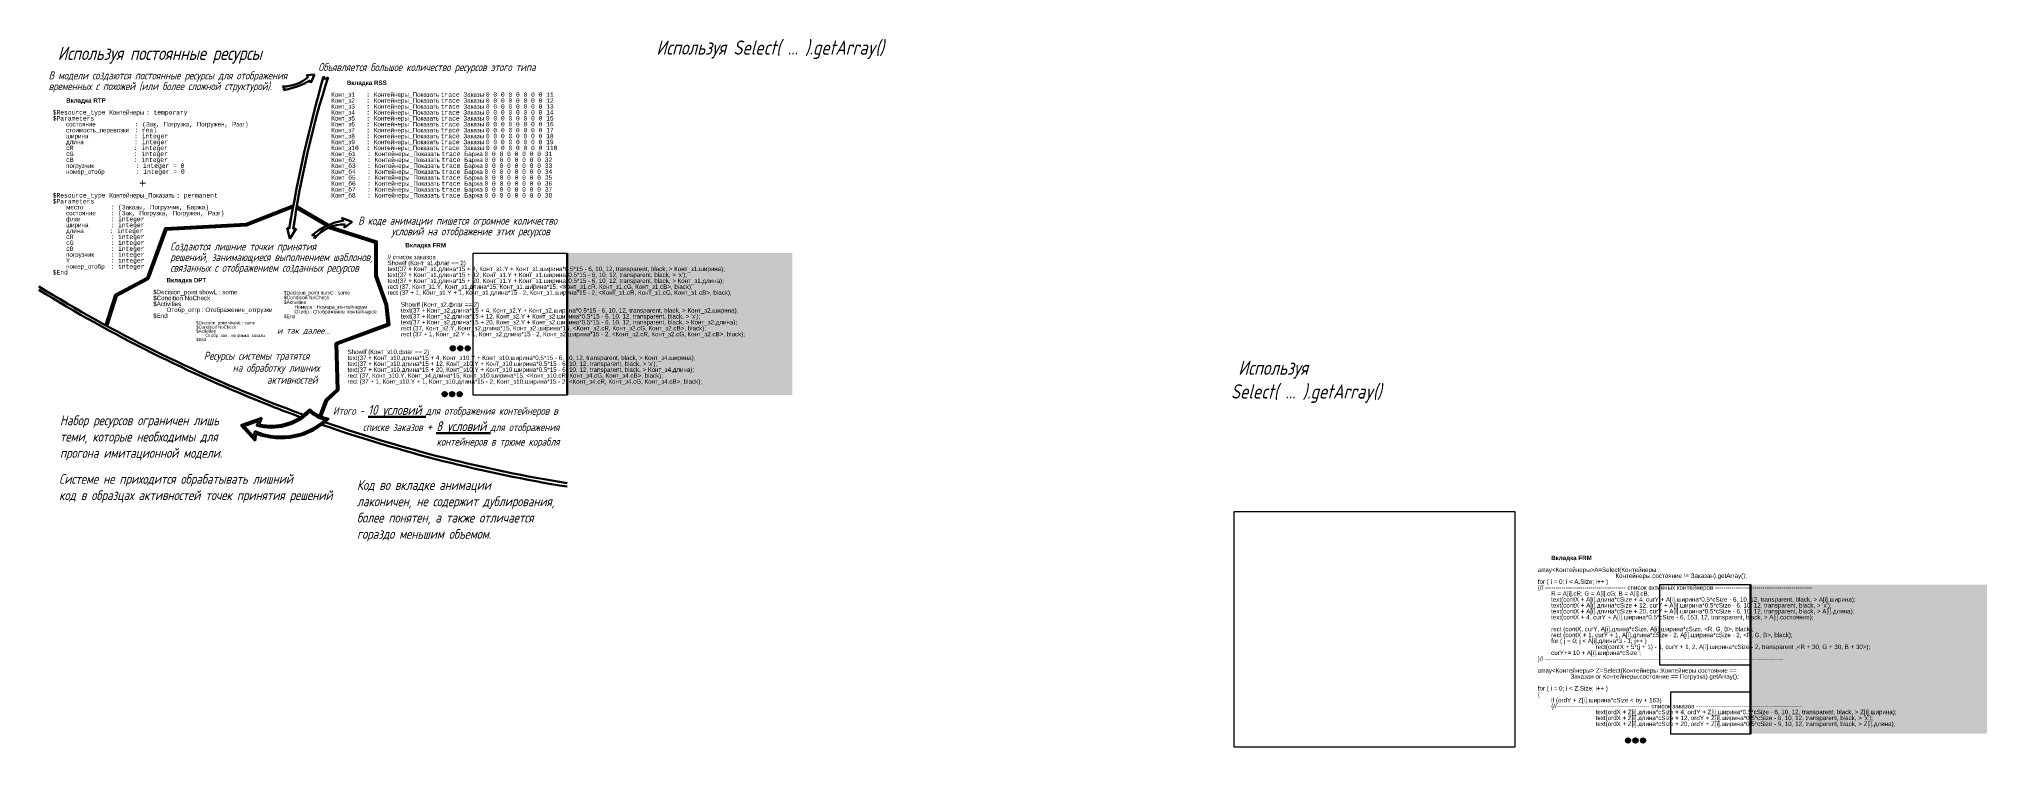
# Model space of a CAD drawing. Header units: millimetres. Extents: x -475 to 3188, y 1780 to 2591.
# Drawn here: x 997 to 3188, y 1794 to 2591 of the extents above; entities that cross this region are included whole.
import ezdxf

# ---------------------------------------------------------------- set-up
doc = ezdxf.new("R2010")
doc.units = ezdxf.units.MM
doc.header["$XCLIPFRAME"] = 2
doc.styles.add('CODE', font='monos.ttf')
doc.styles.get("Standard").update_dxf_attribs({"font": 'gost_au.shx', "oblique": 15})
picture_1 = doc.add_image_def('image1.png', size_in_pixel=(390, 590))
picture_2 = doc.add_image_def('image2.png', size_in_pixel=(938, 787))

msp = doc.modelspace()

# ---------------------------------------------------------------- hatches: boundary and pattern name
at = {"true_color": 0xffffff, "transparency": 33554687}
h = msp.add_hatch(color=7, dxfattribs=at)
h.dxf.hatch_style = 1
h.paths.add_polyline_path([(1590.9, 2349.9), (1844.2, 2349.9), (1844.2, 2190.2), (1590.9, 2190.2)])
at = {"lineweight": 40}
h = msp.add_hatch(color=252, dxfattribs=at)
h.dxf.hatch_style = 1
h.paths.add_polyline_path([(1464.8, 2242.6, 1), (1459.8, 2242.6, 1)])
h = msp.add_hatch(color=252, dxfattribs=at)
h.dxf.hatch_style = 1
h.paths.add_polyline_path([(1473.2, 2242.6, 1), (1468.2, 2242.6, 1)])
h = msp.add_hatch(color=252, dxfattribs=at)
h.dxf.hatch_style = 1
h.paths.add_polyline_path([(1481.6, 2242.6, 1), (1476.6, 2242.6, 1)])
h = msp.add_hatch(color=252, dxfattribs=at)
h.dxf.hatch_style = 1
h.paths.add_polyline_path([(1455.7, 2191.1, 1), (1450.7, 2191.1, 1)])
h = msp.add_hatch(color=252, dxfattribs=at)
h.dxf.hatch_style = 1
h.paths.add_polyline_path([(1464.1, 2191.1, 1), (1459.1, 2191.1, 1)])
h = msp.add_hatch(color=252, dxfattribs=at)
h.dxf.hatch_style = 1
h.paths.add_polyline_path([(1472.6, 2191.1, 1), (1467.6, 2191.1, 1)])
at = {"true_color": 0xffffff, "transparency": 33554687}
h = msp.add_hatch(color=7, dxfattribs=at)
h.dxf.hatch_style = 1
h.paths.add_polyline_path([(2921.7, 1976.7), (3187.7, 1976.7), (3187.7, 1809), (2921.7, 1809)])
at = {"lineweight": 40}
h = msp.add_hatch(color=252, dxfattribs=at)
h.dxf.hatch_style = 1
h.paths.add_polyline_path([(2786.5, 1801.4, 1), (2781.5, 1801.4, 1)])
h = msp.add_hatch(color=252, dxfattribs=at)
h.dxf.hatch_style = 1
h.paths.add_polyline_path([(2794.9, 1801.4, 1), (2789.9, 1801.4, 1)])
h = msp.add_hatch(color=252, dxfattribs=at)
h.dxf.hatch_style = 1
h.paths.add_polyline_path([(2803.4, 1801.4, 1), (2798.4, 1801.4, 1)])

# ---------------------------------------------------------------- linework, layer by layer
at = {"lineweight": 60}
for p, q in [((1297.7, 2550.1), (1306.9, 2550.8)), ((1299.8, 2547.7), (1297.7, 2550.1)), ((1302.7, 2541.4), (1301.8, 2543.9)), ((1306.9, 2550.8), (1302.7, 2541.4)), ((1318.6, 2545.4), (1316.9, 2548.6)), ((1322.1, 2547.5), (1318.6, 2545.4)), ((1270.8, 2537.2), (1273.1, 2535.6)), ((1273.1, 2535.6), (1271.8, 2533.3)), ((1230.2, 2380.7), (1282.6, 2401.3)), ((1320.5, 2380.4), (1286.6, 2400.4)), ((1349.2, 2385), (1337.1, 2389.4)), ((1337.1, 2389.4), (1339.6, 2386.4)), ((1120, 2320.7), (1140.4, 2376.1)), ((1140.4, 2376.1), (1230.2, 2380.7)), ((1278.9, 2365.8), (1275.9, 2378.3)), ((1275.9, 2378.3), (1278.2, 2377)), ((1286.1, 2377.6), (1278.9, 2365.8)), ((1282.9, 2376.7), (1286.1, 2377.6)), ((1307.1, 2369.9), (1303.6, 2369.6)), ((1306.9, 2366.2), (1307.1, 2369.9)), ((1374.9, 2361.5), (1322.2, 2378.2)), ((1340, 2378.2), (1349.2, 2385)), ((1341.3, 2381.9), (1340, 2378.2)), ((1374.9, 2323.7), (1374.9, 2361.5)), ((1590.9, 2349.9), (1590.9, 2190.1)), ((1386.6, 2291.5), (1374.9, 2323.7)), ((1073.6, 2267.6), (1084.3, 2301.6)), ((1084.3, 2301.6), (1120, 2320.7)), ((1388.8, 2270.1), (1386.6, 2291.5)), ((1330.4, 2248.5), (1388.8, 2270.1)), ((1331.9, 2196.3), (1330.4, 2248.5)), ((1319.2, 2184.6), (1331.9, 2196.3)), ((1312.3, 2166.6), (1319.2, 2184.6)), ((1224, 2156.1), (1247.7, 2164.4)), ((1240, 2138.7), (1224, 2156.1)), ((1247.7, 2164.4), (1244.5, 2157)), ((1241.2, 2146.5), (1240, 2138.7)), ((2921.7, 1976.7), (2921.7, 1808.5))]:
    msp.add_line(p, q, dxfattribs=at)
for points in [[(1071.8, 2268.6), (1082.6, 2303), (1118.4, 2322.1), (1139, 2378), (1229.8, 2382.7), (1282.4, 2403.4), (1283, 2403.6)], [(1286.9, 2402.4), (1287.3, 2402.3), (1321.8, 2382), (1322.7, 2381.5)], [(1325.1, 2379.4), (1376.9, 2362.9), (1376.9, 2324.1), (1388.6, 2292), (1391, 2268.8), (1332.4, 2247.2), (1333.9, 2195.4), (1320.9, 2183.5), (1314.1, 2165.8)]]:
    msp.add_lwpolyline(points, dxfattribs=at)
msp.add_lwpolyline([(1239.6, 2149.4), (1238.7, 2143.2), (1227.5, 2155.2), (1244.1, 2161), (1241.8, 2155.7, 0.27574), (1301.5, 2171.3, 0.125156), (1318.8, 2162.2, -0.292573)], format="xyb", close=True, dxfattribs=at)
at = {"lineweight": 40}
for centre in [(1462.3, 2242.6), (1470.7, 2242.6), (1479.1, 2242.6), (1453.2, 2191.1), (1461.6, 2191.1), (1470.1, 2191.1), (2784, 1801.4), (2792.4, 1801.4), (2800.9, 1801.4)]:
    msp.add_circle(centre, 2.5, dxfattribs=at)
at = {"lineweight": 60}
for centre, radius, start, end in [((1271.4, 2581), 43.7, 269.2727, 310.4742), ((1258.5, 2618.4), 86.1, 278.8409, 300.1904), ((2933.3, 2094.4), 1679, 164.306, 170.3116), ((2318.5, 2229.5), 1046, 162.2965, 171.9065), ((1352.3, 2312.2), 75.3, 99.7116, 130.2888), ((1339.3, 2340.6), 41.4, 87.218, 141.703), ((1846.5, 3685.9), 1615.2, 238.2635, 248.7683), ((1849.9, 3689.6), 1623.4, 238.3002, 248.5729), ((1258.5, 2213.6), 58.2, 256.0766, 317.4305), ((1853.7, 3707.2), 1641.4, 248.679, 249.9531), ((1846.5, 3685.9), 1615.2, 248.7683, 250.0194), ((1328.1, 2200.8), 37.7, 225.0045, 262.322), ((1269.1, 2217.7), 76.4, 248.5583, 314.8361), ((1853.7, 3707.2), 1641.4, 250.8471, 260.7868), ((1846.5, 3685.9), 1615.2, 250.9204, 260.8938)]:
    msp.add_arc(centre, radius, start, end, dxfattribs=at)

# ---------------------------------------------------------------- texts
at = {"lineweight": 40, "insert": (1658.4, 2589.1), "char_height": 16, "width": 492.382, "attachment_point": 1}
msp.add_mtext('    Используя Select( ... ).getArray()', dxfattribs=at)
at = {"lineweight": 80, "attachment_point": 1}
for s, width, insert, char_height in [(' Используя постоянные ресурсы', 274.164, (1010.4, 2582.1), 15), (' Используя\\PSelect( ... ).getArray()', 571.57, (2337.4, 2228.8), 16)]:
    msp.add_mtext_dynamic_manual_height_columns(s, width=width, gutter_width=12.5, heights=[0], dxfattribs=dict(at, insert=insert, char_height=char_height))
at = {"lineweight": 70, "attachment_point": 1}
for s, width, heights, insert, char_height in [('Объявляется большое количество ресурсов этого типа', 286.65, [0], (1311, 2563.6), 9), ('\\pi4.7652;Итого - {\\H1.2222x;\\L10 условий} для отображения контейнеров в \\P\\pi38.427;списке заказов {\\H1.2222x;+} {\\H1.2222x;\\L8 условий} для отображения\\P\\pi121.37;контейнеров в трюме корабля', 261.131, [46.9], (1322.7, 2178.8), 9), ('Набор ресурсов ограничен лишь\\Pтеми, которые необходимы для\\Pпрогона имитационной модели.\\P\\P^I', 205.089, [0], (1020.5, 2167.1), 11), ('Системе не приходится обрабатывать лишний\\Pкод в образцах активностей точек принятия решений', 455.389, [89], (1019.5, 2101.2), 11), ('Код во вкладке анимации\\Pлаконичен, не содержит дублирования,\\Pболее понятен, а также отличается\\Pгораздо меньшим объемом.', 455.389, [89], (1354.5, 2094.3), 11)]:
    msp.add_mtext_dynamic_manual_height_columns(s, width=width, gutter_width=12.5, heights=heights, dxfattribs=dict(at, insert=insert, char_height=char_height))
for s, width, heights, insert, char_height, line_spacing_factor in [('В модели создаются постоянные ресурсы для отображения временных с похожей (или более сложной структурой).', 286.65, [0], (1007.8, 2554.2), 9, 0.8), ('\\pi13.895;В коде анимации пишется огромное количество \\P\\pi51.134;условий на отображение этих ресурсов', 236.261, [0], (1342.1, 2390.8), 9, 0.8), ('Создаются лишние точки принятия\\Pрешений, занимающиеся выполнением шаблонов,\\Pсвязанных с отображением созданных ресурсов', 286.65, [0], (1144.6, 2361.8), 9, 0.8), ('и так далее...', 66.29, [0], (1264.6, 2266), 7, 0.8), ('\\pi24.434; Ресурсы системы тратятся\\P\\pi61.484;на обработку лишних\\P\\pi100.06;активностей', 160.106, [45.1], (1153.3, 2238.7), 9, 0.9)]:
    msp.add_mtext_dynamic_manual_height_columns(s, width=width, gutter_width=12.5, heights=heights, dxfattribs=dict(at, insert=insert, char_height=char_height, line_spacing_factor=line_spacing_factor))
at = {"attachment_point": 1, "line_spacing_factor": 0.8, "style": 'CODE'}
for s, insert, char_height, width in [('\\pt15,65;{\\fArial|b0|i0|c204|p34;^I\\fArial|b0|i0|c0|p34;         \\fArial|b1|i0|c204|p34;Вкладка \\fArial|b1|i0|c0|p34;RSS\\fMonospac821 BT|b1|i0|c0|p49;\\P\\fArial|b0|i0|c0|p34;\\P\\fArial|b0|i0|c204|p34;^IКонт}_{\\fArial|b0|i0|c204|p34;з}1   : {\\fArial|b0|i0|c204|p34;Контейнеры}_{\\fArial|b0|i0|c204|p34;Показать }trace {\\fArial|b0|i0|c204|p34;Заказы }0 0 0 0 0 0 0 0 11\\P^I{\\fArial|b0|i0|c204|p34;Конт}_{\\fArial|b0|i0|c204|p34;з}2   : {\\fArial|b0|i0|c204|p34;Контейнеры}_{\\fArial|b0|i0|c204|p34;Показать }trace {\\fArial|b0|i0|c204|p34;Заказы }0 0 0 0 0 0 0 0 12\\P^I{\\fArial|b0|i0|c204|p34;Конт}_{\\fArial|b0|i0|c204|p34;з}3   : {\\fArial|b0|i0|c204|p34;Контейнеры}_{\\fArial|b0|i0|c204|p34;Показать }trace {\\fArial|b0|i0|c204|p34;Заказы }0 0 0 0 0 0 0 0 13\\P^I{\\fArial|b0|i0|c204|p34;Конт}_{\\fArial|b0|i0|c204|p34;з}4   : {\\fArial|b0|i0|c204|p34;Контейнеры}_{\\fArial|b0|i0|c204|p34;Показать }trace {\\fArial|b0|i0|c204|p34;Заказы }0 0 0 0 0 0 0 0 14\\P^I{\\fArial|b0|i0|c204|p34;Конт}_{\\fArial|b0|i0|c204|p34;з}5   : {\\fArial|b0|i0|c204|p34;Контейнеры}_{\\fArial|b0|i0|c204|p34;Показать }trace {\\fArial|b0|i0|c204|p34;Заказы }0 0 0 0 0 0 0 0 15\\P^I{\\fArial|b0|i0|c204|p34;Конт}_{\\fArial|b0|i0|c204|p34;з}6   : {\\fArial|b0|i0|c204|p34;Контейнеры}_{\\fArial|b0|i0|c204|p34;Показать }trace {\\fArial|b0|i0|c204|p34;Заказы }0 0 0 0 0 0 0 0 16\\P^I{\\fArial|b0|i0|c204|p34;Конт}_{\\fArial|b0|i0|c204|p34;з}7   : {\\fArial|b0|i0|c204|p34;Контейнеры}_{\\fArial|b0|i0|c204|p34;Показать }trace {\\fArial|b0|i0|c204|p34;Заказы }0 0 0 0 0 0 0 0 17\\P^I{\\fArial|b0|i0|c204|p34;Конт}_{\\fArial|b0|i0|c204|p34;з}8   : {\\fArial|b0|i0|c204|p34;Контейнеры}_{\\fArial|b0|i0|c204|p34;Показать }trace {\\fArial|b0|i0|c204|p34;Заказы }0 0 0 0 0 0 0 0 18\\P^I{\\fArial|b0|i0|c204|p34;Конт}_{\\fArial|b0|i0|c204|p34;з}9   : {\\fArial|b0|i0|c204|p34;Контейнеры}_{\\fArial|b0|i0|c204|p34;Показать }trace {\\fArial|b0|i0|c204|p34;Заказы }0 0 0 0 0 0 0 0 19\\P^I{\\fArial|b0|i0|c204|p34;Конт}_{\\fArial|b0|i0|c204|p34;з}10  : {\\fArial|b0|i0|c204|p34;Контейнеры}_{\\fArial|b0|i0|c204|p34;Показать }trace {\\fArial|b0|i0|c204|p34;Заказы }0 0 0 0 0 0 0 0 110\\P^I{\\fArial|b0|i0|c204|p34;Конт}_{\\fArial|b0|i0|c204|p34;б}1   : {\\fArial|b0|i0|c204|p34;Контейнеры}_{\\fArial|b0|i0|c204|p34;Показать }trace {\\fArial|b0|i0|c204|p34;Баржа }0 0 0 0 0 0 0 0 31\\P^I{\\fArial|b0|i0|c204|p34;Конт}_{\\fArial|b0|i0|c204|p34;б}2   : {\\fArial|b0|i0|c204|p34;Контейнеры}_{\\fArial|b0|i0|c204|p34;Показать }trace {\\fArial|b0|i0|c204|p34;Баржа }0 0 0 0 0 0 0 0 32\\P^I{\\fArial|b0|i0|c204|p34;Конт}_{\\fArial|b0|i0|c204|p34;б}3   : {\\fArial|b0|i0|c204|p34;Контейнеры}_{\\fArial|b0|i0|c204|p34;Показать }trace {\\fArial|b0|i0|c204|p34;Баржа }0 0 0 0 0 0 0 0 33\\P^I{\\fArial|b0|i0|c204|p34;Конт}_{\\fArial|b0|i0|c204|p34;б}4   : {\\fArial|b0|i0|c204|p34;Контейнеры}_{\\fArial|b0|i0|c204|p34;Показать }trace {\\fArial|b0|i0|c204|p34;Баржа }0 0 0 0 0 0 0 0 34\\P^I{\\fArial|b0|i0|c204|p34;Конт}_{\\fArial|b0|i0|c204|p34;б}5   : {\\fArial|b0|i0|c204|p34;Контейнеры}_{\\fArial|b0|i0|c204|p34;Показать }trace {\\fArial|b0|i0|c204|p34;Баржа }0 0 0 0 0 0 0 0 35\\P^I{\\fArial|b0|i0|c204|p34;Конт}_{\\fArial|b0|i0|c204|p34;б}6   : {\\fArial|b0|i0|c204|p34;Контейнеры}_{\\fArial|b0|i0|c204|p34;Показать }trace {\\fArial|b0|i0|c204|p34;Баржа }0 0 0 0 0 0 0 0 36\\P^I{\\fArial|b0|i0|c204|p34;Конт}_{\\fArial|b0|i0|c204|p34;б}7   : {\\fArial|b0|i0|c204|p34;Контейнеры}_{\\fArial|b0|i0|c204|p34;Показать }trace {\\fArial|b0|i0|c204|p34;Баржа }0 0 0 0 0 0 0 0 37\\P^I{\\fArial|b0|i0|c204|p34;Конт}_{\\fArial|b0|i0|c204|p34;б}8   : {\\fArial|b0|i0|c204|p34;Контейнеры}_{\\fArial|b0|i0|c204|p34;Показать }trace {\\fArial|b0|i0|c204|p34;Баржа }0 0 0 0 0 0 0 0 38', (1310.6, 2544), 5, 313.75), ('\\pt15,65;{\\fArial|b0|i0|c204|p34;^I\\fArial|b1|i0|c204|p34;Вкладка \\fArial|b1|i0|c0|p34;RTP\\fMonospac821 BT|b1|i0|c0|p49;\\P}\\P$Resource_type {\\fArial|b0|i0|c204|p34;Контейнеры }: temporary\\P$Parameters\\P^I{\\fArial|b0|i0|c204|p34;состояние\\fArial|b0|i0|c0|p34;^I              }: ({\\fArial|b0|i0|c204|p34;Зак}, {\\fArial|b0|i0|c204|p34;Погрузка}, {\\fArial|b0|i0|c204|p34;Погружен}, {\\fArial|b0|i0|c204|p34;Разг})\\P^I{\\fArial|b0|i0|c204|p34;стоимость}_{\\fArial|b0|i0|c204|p34;перевозки   }: real\\P\\pt15,65,80;^I{\\fArial|b0|i0|c204|p34;ширина\\fArial|b0|i0|c0|p34;^I ^I      }: integer\\P^I{\\fArial|b0|i0|c204|p34;длина               \\fArial|b0|i0|c0|p34;^I^I    \\fArial|b0|i0|c204|p34;  }: integer\\P\\pt15,65;^IcR                : integer\\P^IcG                : integer\\P^IcB                : integer\\P^I{\\fArial|b0|i0|c204|p34;погрузчик           \\fArial|b0|i0|c0|p34;           \\fArial|b0|i0|c204|p34;  }: integer = 0\\P^I{\\fArial|b0|i0|c204|p34;номер}_{\\fArial|b0|i0|c204|p34;отобр          \\fArial|b0|i0|c0|p34;       \\fArial|b0|i0|c204|p34; }: integer = 0 {\\H0.6x;\\P \\P\\pt15,65,80;}^I^I^I    {\\H2x;+\\H0.2x;\\P\\pt15,65;\\P}$Resource_type {\\fArial|b0|i0|c204|p34;Контейнеры}_{\\fArial|b0|i0|c204|p34;Показать }: permanent\\P$Parameters\\P^I{\\fArial|b0|i0|c204|p34;место^I}: ({\\fArial|b0|i0|c204|p34;Заказы}, {\\fArial|b0|i0|c204|p34;Погрузчик}, {\\fArial|b0|i0|c204|p34;Баржа})\\P^I{\\fArial|b0|i0|c204|p34;состояние^I}: ({\\fArial|b0|i0|c204|p34;Зак}, {\\fArial|b0|i0|c204|p34;Погрузка}, {\\fArial|b0|i0|c204|p34;Погружен}, {\\fArial|b0|i0|c204|p34;Разг})\\P\\pt15,65,75;^I{\\fArial|b0|i0|c204|p34;флаг      ^I}: integer\\P\\pt15,65;^I{\\fArial|b0|i0|c204|p34;ширина\\fArial|b0|i0|c0|p34;^I}: integer\\P\\pt15,60;^I{\\fArial|b0|i0|c204|p34;длина\\fArial|b0|i0|c0|p34;^I  }: integer\\P\\pt15,65;^IcR^I: integer\\P^IcG^I: integer\\P^IcB^I: integer\\P^I{\\fArial|b0|i0|c204|p34;погрузчик^I}: integer\\P^IY^I: integer\\P^I{\\fArial|b0|i0|c204|p34;номер}_{\\fArial|b0|i0|c204|p34;отобр^I}: integer \\P$End', (1012.4, 2524), 5, 313.75), ("\\pt15,65;{\\fArial|b0|i0|c204|p34;^I\\fArial|b0|i0|c0|p34;^I\\fArial|b1|i0|c204|p34;Вкладка \\fArial|b1|i0|c0|p34;FRM\\fMonospac821 BT|b1|i0|c0|p49;\\P\\pi25,l20;\\fArial|b0|i0|c0|p34;\\P\\fArial|b0|i0|c204|p34;// список заказов\\P\\fArial|b0|i0|c0|p34;ShowIf\\fArial|b0|i0|c204|p34; (Конт_з1.флаг == 2)\\Ptext(37 + Конт_з1.длина*15 + 4, Конт_з1.Y + Конт_з1.ширина*0.5*15 - 6, 10, 12, transparent, black, > Конт_з1.ширина);\\Ptext(37 + Конт_з1.длина*15 + 12, Конт_з1.Y + Конт_з1.ширина*0.5*15 - 6, 10, 12, transparent, black, > 'x');\\Ptext(37 + Конт_з1.длина*15 + 20, Конт_з1.Y + Конт_з1.ширина*0.5*15 - 6, 10, 12, transparent, black, > Конт_з1.длина);\\Prect (37, Конт_з1.Y, Конт_з1.длина*15, Конт_з1.ширина*15, <Конт_з1.cR, Конт_з1.cG, Конт_з1.cB>, black);\\P\\pt15,65,100;rect (37 + 1, Конт_з1.Y + 1, Конт_з1.длина*15 - 2, Конт_з1.ширина*15 - 2, <Конт_з1.cR, Конт_з1.cG, Конт_з1.cB>, black);\\fArial|b0|i0|c0|p34;\\P\\fArial|b0|i0|c204|p34;\\P\\pi55,l0,t60;\\fArial|b0|i0|c0|p34;^IShowIf\\fArial|b0|i0|c204|p34; (Конт_з\\fArial|b0|i0|c0|p34;2\\fArial|b0|i0|c204|p34;.флаг == 2)\\P\\fArial|b0|i0|c0|p34;^I\\fArial|b0|i0|c204|p34;text(37 + Конт_з2.длина*15 + 4, Конт_з2.Y + Конт_з2.ширина*0.5*15 - 6, 10, 12, transparent, black, > Конт_з2.ширина);\\P\\fArial|b0|i0|c0|p34;^I\\fArial|b0|i0|c204|p34;text(37 + Конт_з2.длина*15 + 12, Конт_з2.Y + Конт_з2.ширина*0.5*15 - 6, 10, 12, transparent, black, > 'x');\\P\\fArial|b0|i0|c0|p34;^I\\fArial|b0|i0|c204|p34;text(37 + Конт_з2.длина*15 + 20, Конт_з2.Y + Конт_з2.ширина*0.5*15 - 6, 10, 12, transparent, black, > Конт_з2.длина);\\P\\fArial|b0|i0|c0|p34;^I\\fArial|b0|i0|c204|p34;rect (37, Конт_з2.Y, Конт_з2.длина*15, Конт_з2.ширина*15, <Конт_з2.cR, Конт_з2.cG, Конт_з2.cB>, black);\\P\\fArial|b0|i0|c0|p34;^I\\fArial|b0|i0|c204|p34;rect (37 + 1, Конт_з2.Y + 1, Конт_з2.длина*15 - 2, Конт_з2.ширина*15 - 2, <Конт_з2.cR, Конт_з2.cG, Конт_з2.cB>, black);\\P\\pi0,t15,65;\\fArial|b0|i0|c0|p34;\\P\\PShowI\\fArial|b0|i0|c204|p34;f (Конт_з\\fArial|b0|i0|c0|p34;10\\fArial|b0|i0|c204|p34;.флаг == 2)\\Ptext(37 + Конт_з\\fArial|b0|i0|c0|p34;10\\fArial|b0|i0|c204|p34;.длина*15 + 4, Конт_з\\fArial|b0|i0|c0|p34;10\\fArial|b0|i0|c204|p34;.Y + Конт_з\\fArial|b0|i0|c0|p34;10\\fArial|b0|i0|c204|p34;.ширина*0.5*15 - 6, 10, 12, transparent, black, > Конт_з4.ширина);\\Ptext(37 + Конт_з\\fArial|b0|i0|c0|p34;10\\fArial|b0|i0|c204|p34;.длина*15 + 12, Конт_з\\fArial|b0|i0|c0|p34;10\\fArial|b0|i0|c204|p34;.Y + Конт_з\\fArial|b0|i0|c0|p34;10\\fArial|b0|i0|c204|p34;.ширина*0.5*15 - 6, 10, 12, transparent, black, > 'x');\\Ptext(37 + Конт_з\\fArial|b0|i0|c0|p34;10\\fArial|b0|i0|c204|p34;.длина*15 + 20, Конт_з\\fArial|b0|i0|c0|p34;10\\fArial|b0|i0|c204|p34;.Y + Конт_з\\fArial|b0|i0|c0|p34;10\\fArial|b0|i0|c204|p34;.ширина*0.5*15 - 6, 10, 12, transparent, black, > Конт_з4.длина);\\Prect (37, Конт_з\\fArial|b0|i0|c0|p34;10\\fArial|b0|i0|c204|p34;.Y, Конт_з4.длина*15, Конт_з\\fArial|b0|i0|c0|p34;10\\fArial|b0|i0|c204|p34;.ширина*15, <Конт_з\\fArial|b0|i0|c0|p34;10\\fArial|b0|i0|c204|p34;.cR, Конт_з4.cG, Конт_з4.cB>, black);\\Prect (37 + 1, Конт_з\\fArial|b0|i0|c0|p34;10\\fArial|b0|i0|c204|p34;.Y + 1, Конт_з\\fArial|b0|i0|c0|p34;10\\fArial|b0|i0|c204|p34;.длина*15 - 2, Конт_з\\fArial|b0|i0|c0|p34;10\\fArial|b0|i0|c204|p34;.ширина*15 - 2, <Конт_з4.cR, Конт_з4.cG, Конт_з4.cB>, black);}", (1343.9, 2361.2), 5, 455.073), ('\\pt15,65;{\\fArial|b1|i0|c0|p34;^I\\fArial|b1|i0|c204|p34;Вкладка \\fArial|b1|i0|c0|p34;DPT\\fMonospac821 BT|b1|i0|c0|p49;\\P\\fArial|b0|i0|c0|p34;\\P\\fArial|b0|i0|c204|p34;$Decision_point showL : some\\P$Condition NoCheck\\P$Activities\\P^IОтобр_отгр : Отображение_отгрузки\\P$End}', (1125.4, 2321.8), 5, 144.536), ('\\pt12,52;{\\fArial|b0|i0|c204|p34;$Decision_point numC : some\\P$Condition NoCheck\\P$Activities\\P^IНомера : Номера_контейнерам\\P^IОтобр : Отображение_контейнеров\\P$End}', (1272.2, 2307.2), 4, 127.908), ('\\pt10.5,45.5;{\\fArial|b0|i0|c204|p34;$Decision_point showL : some\\P$Condition NoCheck\\P$Activities\\P^IОтобр_зак : поправка_заказы\\P$End}', (1173.7, 2273), 3.5, 120.331), ("\\pt15,65;{\\fArial|b0|i0|c0|p34;^I\\fArial|b1|i0|c204|p34;Вкладка \\fArial|b1|i0|c0|p34;FRM\\fMonospac821 BT|b1|i0|c0|p49;\\P\\pi25,l20;\\fArial|b0|i0|c0|p34;\\P\\pi0,l0;\\fArial|b0|i0|c204|p34;array<Контейнеры>A=Select(Контейнеры :\\fArial|b0|i0|c0|p34;\\P                                             \\fArial|b0|i0|c204|p34;Контейнеры.состояние != Заказан).getArray();\\Pfor ( i = 0; i < A.Size; i++ )\\P\\{// --------------------------------------- список активных контейнеров -----------------------------------------------\\P^IR = A[i].cR; G = A[i].cG; B = A[i].cB;\\P^Itext(contX + A[i].длина*cSize + 4, curY + A[i].ширина*0.5*cSize - 6, 10, 12, transparent, black, > A[i].ширина);\\P^Itext(contX + A[i].длина*cSize + 12, curY + A[i].ширина*0.5*cSize - 6, 10, 12, transparent, black, > 'x');\\P^Itext(contX + A[i].длина*cSize + 20, curY + A[i].ширина*0.5*cSize - 6, 10, 12, transparent, black, > A[i].длина);\\P^Itext(contX + 4, curY + A[i].ширина*0.5*cSize - 6, 153, 12, transparent, black, > A[i].состояние);\\P^I\\P^Irect (contX, curY, A[i].длина*cSize, A[i].ширина*cSize, <R, G, B>, black);\\P^Irect (contX + 1, curY + 1, A[i].длина*cSize - 2, A[i].ширина*cSize - 2, <R, G, B>, black);\\P^Ifor ( j = 0; j < A[i].длина*3 - 1; j++ )\\P^I^Irect(contX + 5*(j + 1) - 1, curY + 1, 2, A[i].ширина*cSize - 2, transparent ,<R + 30, G + 30, B + 30>);\\P^IcurY+= 10 + A[i].ширина*cSize ;\\P\\}// -------------------------------------------------------------------------------------------------------------------\\fArial|b0|i0|c0|p34;\\P\\Parray<\\fArial|b0|i0|c204|p34;Контейнеры\\fArial|b0|i0|c0|p34;> Z=Select(\\fArial|b0|i0|c204|p34;Контейнеры \\fArial|b0|i0|c0|p34;:\\fArial|b0|i0|c204|p34;Контейнеры\\fArial|b0|i0|c0|p34;.\\fArial|b0|i0|c204|p34;состояние \\fArial|b0|i0|c0|p34;==\\P                   \\fArial|b0|i0|c204|p34;Заказан \\fArial|b0|i0|c0|p34;or \\fArial|b0|i0|c204|p34;Контейнеры\\fArial|b0|i0|c0|p34;.\\fArial|b0|i0|c204|p34;состояние \\fArial|b0|i0|c0|p34;== \\fArial|b0|i0|c204|p34;Погрузка\\fArial|b0|i0|c0|p34;).getArray();\\P\\Pfor ( i = 0; i < Z.Size; i++ )\\P\\{\\P^Iif (ordY + Z[i].\\fArial|b0|i0|c204|p34;ширина\\fArial|b0|i0|c0|p34;*cSize < by + 163)\\P^I\\{//--------------------------------------------- \\fArial|b0|i0|c204|p34;список заказов \\fArial|b0|i0|c0|p34;--------------------------------------------------- \\P^I^Itext(ordX + Z[i].\\fArial|b0|i0|c204|p34;длина\\fArial|b0|i0|c0|p34;*cSize + 4, ordY + Z[i].\\fArial|b0|i0|c204|p34;ширина\\fArial|b0|i0|c0|p34;*0.5*cSize - 6, 10, 12, transparent, black, > Z[i].\\fArial|b0|i0|c204|p34;ширина\\fArial|b0|i0|c0|p34;);\\P^I^Itext(ordX + Z[i].\\fArial|b0|i0|c204|p34;длина\\fArial|b0|i0|c0|p34;*cSize + 12, ordY + Z[i].\\fArial|b0|i0|c204|p34;ширина\\fArial|b0|i0|c0|p34;*0.5*cSize - 6, 10, 12, transparent, black, > 'x');\\P^I^Itext(ordX + Z[i].\\fArial|b0|i0|c204|p34;длина\\fArial|b0|i0|c0|p34;*cSize + 20, ordY + Z[i].\\fArial|b0|i0|c204|p34;ширина\\fArial|b0|i0|c0|p34;*0.5*cSize - 6, 10, 12, transparent, black, > Z[i].\\fArial|b0|i0|c204|p34;длина\\fArial|b0|i0|c0|p34;);\\P^I^I}", (2682.5, 2009.3), 5, 455.073)]:
    msp.add_mtext(s, dxfattribs=dict(at, insert=insert, char_height=char_height, width=width))

# ---------------------------------------------------------------- pictures from other files: only their frames are drawn
image = msp.add_image(picture_1, insert=(1590.9, 2349.9), size_in_units=(105.7, 159.8), rotation=180)
image.dxf.flags = 15
image = msp.add_image(picture_2, insert=(2340.9, 1794), size_in_units=(315.7, 264.9))
image.dxf.flags = 7
image = msp.add_image(picture_1, insert=(2921.7, 1976.7), size_in_units=(110.9, 167.8), rotation=180)
image.set_boundary_path([(-0.5, 271), (358.64, 589.5)])
image.dxf.flags = 15
image = msp.add_image(picture_1, insert=(2921.7, 1856.2), size_in_units=(110.9, 167.8), rotation=180)
image.set_boundary_path([(-0.5, 421.8), (314.7, 589.5)])
image.dxf.flags = 15

doc.saveas('drawing.dxf')
